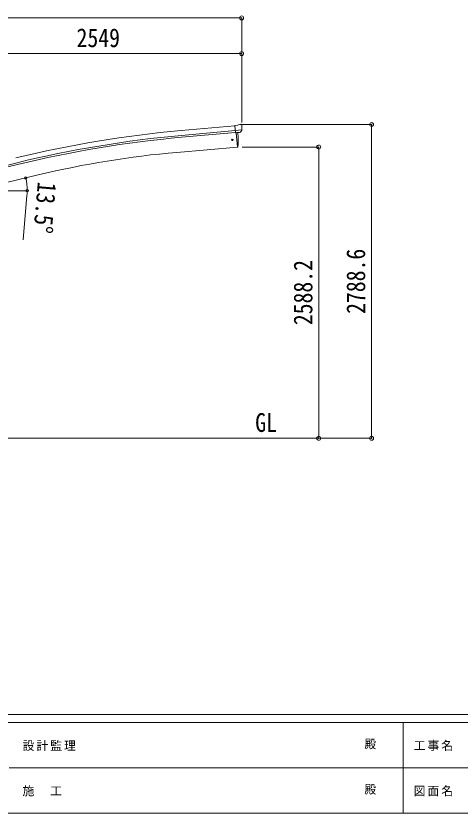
# Model space of a CAD drawing. Units: millimetres at full size. Extents: x -9783 to 33612, y -6828 to 13322.
# Drawn here: x -3910 to 35, y -6828 to 255 of the extents above; entities that cross this region are included whole.
import ezdxf
from ezdxf.enums import TextEntityAlignment as Align

# ---------------------------------------------------------------- set-up
doc = ezdxf.new("R2010")
doc.units = ezdxf.units.MM
doc.header["$LTSCALE"] = 35
doc.header["$PDMODE"] = 32
doc.header["$PDSIZE"] = 35
for name, color, linetype, lineweight in [('0-0_0', 7, 'Continuous', 9), ('0-1_本体', 4, 'Continuous', 9), ('0-2_部品', 7, 'Continuous', 9), ('0-A_寸法', 6, 'Continuous', 9), ('F-0_240', 7, 'Continuous', 9)]:
    doc.layers.add(name, color=color, linetype=linetype, lineweight=lineweight)
doc.styles.add('ＭＳ ゴシック', font='')
doc.styles.get('ＭＳ ゴシック').set_extended_font_data('MS Gothic')

msp = doc.modelspace()

# ---------------------------------------------------------------- linework, layer by layer
at = {"layer": '0-0_0', "color": 6}
for p, q in [((-750.32, -3498.19), (-750.32, -709.59)), ((-1219.34, -909.99), (-1219.34, -3498.19))]:
    msp.add_line(p, q, dxfattribs=at)
at = {"layer": '0-0_0'}
msp.add_line((-7464.68, -3498.19), (-1458.01, -3498.19), dxfattribs=at)
at = {"layer": '0-1_本体'}
for p, q in [((-1965.79, -720.39), (-2443.1, -763.67)), ((-1962.03, -763.39), (-2439.21, -806.65)), ((-1960.56, -780.16), (-2437.69, -823.42)), ((-1953.34, -782.38), (-1942.17, -909.98)), ((-2480.12, -957.04), (-1942.17, -909.98)), ((-4382.57, -1166.57), (-3899.56, -1049.06)), ((-4378.64, -1182.94), (-3895.58, -1065.42)), ((-4297.17, -1298.19), (-3711.49, -1157.59))]:
    msp.add_line(p, q, dxfattribs=at)
for centre, radius, start, end in [((-1538.4, -10753.59), 10030.81, 95.17465, 103.67464), ((-1538.4, -10753.59), 9987.65, 95.17465, 103.67464), ((-1538.4, -10753.59), 9970.81, 95.17465, 103.67464), ((-1746.5, -9342.36), 8417.35, 95.00001, 103.5)]:
    msp.add_arc(centre, radius, start, end, dxfattribs=at)
at = {"layer": '0-2_部品'}
for p, q in [((-1912.78, -707.65), (-1926.45, -708.84)), ((-1939.4, -716), (-1965.97, -718.32)), ((-1960.31, -782.99), (-1965.97, -718.32)), ((-1903.11, -758.29), (-1962.02, -763.44)), ((-1939.4, -716), (-1927.68, -709.23)), ((-1914.36, -777.78), (-1903.42, -758.84)), ((-1903.65, -713.4), (-1909.13, -708.8)), ((-1902.58, -715.44), (-1902.46, -716.78)), ((-1950.35, -782.11), (-1960.31, -782.99)), ((-1953.34, -782.38), (-1942.17, -909.98)), ((-1916.74, -779.17), (-1924.45, -779.85)), ((-1942.17, -909.98), (-1940.12, -909.73))]:
    msp.add_line(p, q, dxfattribs=at)
for points in [[(-1903.03, -757.66), (-1903.32, -758.64), (-1903.42, -758.84)], [(-1950.35, -782.11), (-1950.08, -782.18), (-1924.7, -779.96), (-1924.45, -779.85)]]:
    msp.add_lwpolyline(points, dxfattribs=at)
msp.add_circle((-1987.86, -846.72), 6.5, dxfattribs=at)
for centre, radius, start, end in [((-1912.34, -712.63), 5, 50.00648, 94.99352), ((-1926.18, -711.83), 3, 95, 120), ((-2104.09, -734.42), 202.4, 353.4085, 5), ((-2835.94, -854.16), 900, 356.63919, 4.64986), ((-1940.48, -906.75), 3, 277, 356.63919)]:
    msp.add_arc(centre, radius, start, end, dxfattribs=at)
for centre, major_axis, ratio, start_param, end_param in [((-1898.26, -711.4), (-15.35, 3.44), 0.101033, 5.9751426, 5.9753737), ((-1916.96, -776.27), (1.62, -2.54), 0.997631, 5.965759, 6.7621801), ((-1905.58, -715.7), (2.71, -1.31), 0.997474, 0.5366567, 1.3225652), ((-1917.01, -776.18), (1.62, -2.54), 0.997631, 5.8041905, 5.8929484), ((-1917.08, -776.07), (-3.5, 2.17), 0.650902, 2.1145521, 2.1873627)]:
    msp.add_ellipse(centre, major_axis=major_axis, ratio=ratio, start_param=start_param, end_param=end_param, dxfattribs=at)
at = {"layer": '0-A_寸法'}
for p, q in [((-7018.34, 237.43), (-1904.34, 237.43)), ((-1904.34, 237.43), (-1904.34, -691.42)), ((-4453.34, -79.19), (-1904.34, -79.19)), ((-1904.34, -79.19), (-1904.34, -300.2)), ((-750.32, -709.59), (-1917.35, -709.59)), ((-1219.34, -909.99), (-1900.64, -909.99)), ((-4195.71, -1298.19), (-3808.86, -1298.19)), ((-3811.71, -1340.65), (-3846.07, -1733.15)), ((-1219.34, -3498.19), (-1548.16, -3498.19)), ((-750.32, -3498.19), (-1219.34, -3498.19))]:
    msp.add_line(p, q, dxfattribs=at)
for centre in [(-3823.31, -1184.54), (-3809.86, -1298.19)]:
    msp.add_circle(centre, 10.62, dxfattribs=at)
for start, end in [(0, 13.5), (354.99678, 0)]:
    msp.add_arc((-4296.71, -1298.19), 486.86, start, end, dxfattribs=at)
for p in [(-1904.34, 237.43), (-1904.34, -79.19), (-750.32, -709.59), (-1219.34, -909.99), (-1219.34, -3498.19), (-750.32, -3498.19)]:
    msp.add_point(p, dxfattribs=at)
at = {"layer": 'F-0_240', "color": 5}
for p, q in [((-9783.03, -5953.1), (9396.97, -5953.1)), ((-9783.03, -6023.1), (6285.75, -6023.1)), ((-469.25, -6023.1), (-469.25, -6828.1)), ((-3969.25, -6425.6), (3205.75, -6425.6)), ((-9783.03, -6828.1), (9396.97, -6828.1))]:
    msp.add_line(p, q, dxfattribs=at)

# ---------------------------------------------------------------- texts
at = {"layer": '0-0_0', "style": 'ＭＳ ゴシック', "width": 0.85}
msp.add_text('GL', height=166.8, dxfattribs=at).set_placement((-1783.95, -3491.26), align=Align.BOTTOM_LEFT)
at = {"layer": '0-A_寸法', "color": 7, "style": 'ＭＳ ゴシック', "width": 0.85}
msp.add_text('2549', height=166.8, dxfattribs=at).set_placement((-3371.34, -72.19), align=Align.BOTTOM_LEFT)
for s, rotation, p in [('13.5°', 264.997, (-3764.56, -1210.52)), ('2788.6', 90, (-757.32, -2392.64)), ('2588.2', 90, (-1226.34, -2492.84))]:
    msp.add_text(s, height=166.8, rotation=rotation, dxfattribs=at).set_placement(p, align=Align.BOTTOM_LEFT)
at = {"layer": 'F-0_240', "style": 'ＭＳ ゴシック'}
for p in [(-814.24, -6276.85), (-814.24, -6679.35)]:
    msp.add_text('殿', height=76.98, dxfattribs=at).set_placement(p, align=Align.BOTTOM_LEFT)
at = {"layer": 'F-0_240', "char_height": 76.98, "attachment_point": 7, "style": 'ＭＳ ゴシック'}
for s, insert in [('\\T1.17;設計監理', (-3851.04, -6276.85)), ('\\T1.17;工事名', (-376.96, -6276.85)), ('\\T1.17;施\u3000工', (-3851.04, -6679.35)), ('\\T1.17;図面名', (-376.96, -6679.35))]:
    msp.add_mtext(s, dxfattribs=dict(at, insert=insert))

doc.saveas('drawing.dxf')
